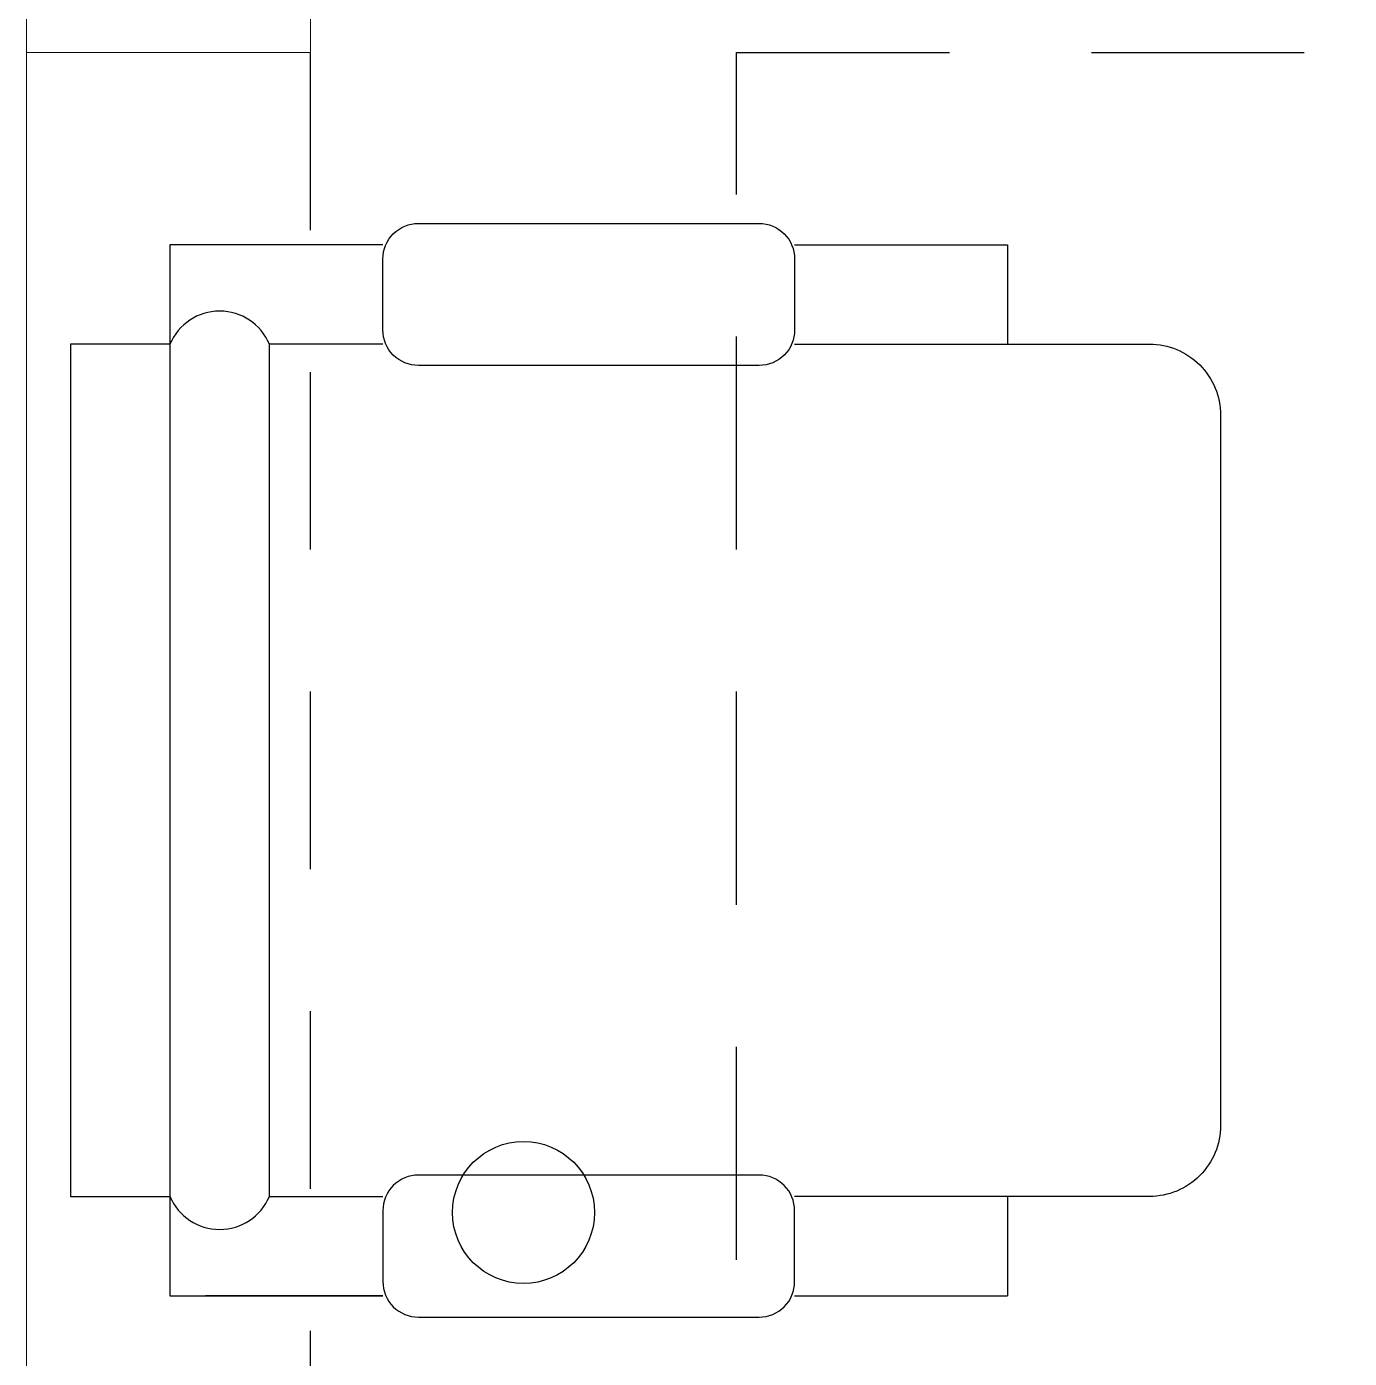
# Model space of a CAD drawing. Header units: metres. Extents: x -22 to 564, y 0 to 143.
# Drawn here: x 130.566 to 131.498, y 36.106 to 37.043 of the extents above; entities that cross this region are included whole.
import ezdxf
from ezdxf.enums import TextEntityAlignment as Align

# ---------------------------------------------------------------- set-up
doc = ezdxf.new("R2010")
doc.units = ezdxf.units.M
doc.linetypes.add('XREF 1N NEURO-ONCOLOGIA$0$CONJUNTO TLAHUAC$0$HIDDEN2', pattern=[0.1875, 0.125, -0.0625])
doc.linetypes.add('XREF 1N NEURO-ONCOLOGIA$0$HIDDE150', pattern=[0.24, 0.15, -0.09])
for name, color, linetype in [('XREF 1N NEURO-ONCOLOGIA$0$LAMPARAS 1', 112, 'Continuous'), ('XREF 1N NEURO-ONCOLOGIA$0$MOBILIARIO', 161, 'Continuous'), ('XREF 1N NEURO-ONCOLOGIA$0$PLAFONES', 20, 'XREF 1N NEURO-ONCOLOGIA$0$HIDDE150'), ('XREF 1N NEURO-ONCOLOGIA$0$PROYECCIÓN', 8, 'XREF 1N NEURO-ONCOLOGIA$0$CONJUNTO TLAHUAC$0$HIDDEN2'), ('XREF 1N NEURO-ONCOLOGIA$0$TEX-MOB', 4, 'Continuous')]:
    doc.layers.add(name, color=color, linetype=linetype)
doc.layers.add('XREF 1N NEURO-ONCOLOGIA$0$MUROS DE TABLAROCA', color=150, linetype='Continuous', lineweight=13)
doc.styles.add('XREF 1N NEURO-ONCOLOGIA$0$HANDLET', font='romans.shx')

# ---------------------------------------------------------------- blocks, each defined once
blk = doc.blocks.new('XREF 1N NEURO-ONCOLOGIA$0$SILCON1L')
for p, q in [((0.3, -0.14), (0.3, -0.22)), ((0.37, -0.51), (0.37, -0.66)), ((0.37, -0.51), (0.37, -0.66)), ((0.3, -0.66), (0.37, -0.66))]:
    blk.add_line(p, q)
for points in [[(-0.3, -0.22), (-0.3, -0.14, -0.6647), (-0.3, -0.07), (-0.3, 0), (0.3, 0), (0.3, -0.07, -0.6647), (0.3, -0.14), (-0.3, -0.14)], [(-0.3, -0.51), (-0.3, -0.76, 0.414214), (-0.25, -0.81), (0.25, -0.81, 0.414214), (0.3, -0.76), (0.3, -0.51)]]:
    blk.add_lwpolyline(points, format="xyb")
for points in [[(-0.37, -0.22), (-0.37, -0.07), (0.37, -0.07), (0.37, -0.22), (0.37, -0.095)], [(-0.37, -0.51), (-0.37, -0.66), (-0.3, -0.66)]]:
    blk.add_lwpolyline(points)
for points in [[(-0.285, -0.245, 0.414214), (-0.31, -0.22), (-0.36, -0.22, 0.414214), (-0.385, -0.245), (-0.385, -0.485, 0.414214), (-0.36, -0.51), (-0.31, -0.51, 0.414214), (-0.285, -0.485)], [(0.285, -0.245, -0.414214), (0.31, -0.22), (0.36, -0.22, -0.414214), (0.385, -0.245), (0.385, -0.485, -0.414214), (0.36, -0.51), (0.31, -0.51, -0.414214), (0.285, -0.485)]]:
    blk.add_lwpolyline(points, format="xyb", close=True)
blk = doc.blocks.new('XREF 1N NEURO-ONCOLOGIA')
at = {"layer": 'XREF 1N NEURO-ONCOLOGIA$0$LAMPARAS 1'}
blk.add_circle((2.75726, 13.50076), 0.05, dxfattribs=at)
at = {"layer": 'XREF 1N NEURO-ONCOLOGIA$0$MUROS DE TABLAROCA'}
for p, q in [((4.37393, 13.85076), (0.17393, 13.85076)), ((3.57393, 13.85076), (3.57393, 13.65076)), ((4.37393, 13.65076), (3.57393, 13.65076))]:
    blk.add_line(p, q, dxfattribs=at)
at = {"layer": 'XREF 1N NEURO-ONCOLOGIA$0$PLAFONES'}
blk.add_lwpolyline([(0.97393, 13.35076), (3.57393, 13.35076), (3.57393, 12.03765), (0.97393, 12.03765)], close=True, dxfattribs=at)
at = {"layer": 'XREF 1N NEURO-ONCOLOGIA$0$PROYECCIÓN'}
blk.add_line((0.97393, 13.65076), (3.57393, 13.65076), dxfattribs=at)
at = {"layer": 'XREF 1N NEURO-ONCOLOGIA$0$MOBILIARIO', "xscale": -1}
blk.add_blockref('XREF 1N NEURO-ONCOLOGIA$0$SILCON1L', (3.06857, 13.81978), dxfattribs=at)
at = {"layer": 'XREF 1N NEURO-ONCOLOGIA$0$TEX-MOB', "style": 'XREF 1N NEURO-ONCOLOGIA$0$HANDLET'}
for p in [(1.70002, 4.58473, 0), (1.70735, 2.01378, 0)]:
    blk.add_attdef('234', text='', height=0.075, rotation=180, dxfattribs=at).set_placement(p, align=Align.MIDDLE_CENTER)

msp = doc.modelspace()

# ---------------------------------------------------------------- block references
at = {"rotation": 90}
msp.add_blockref('XREF 1N NEURO-ONCOLOGIA', (144.41686, 33.45112), dxfattribs=at)

doc.saveas('drawing.dxf')
